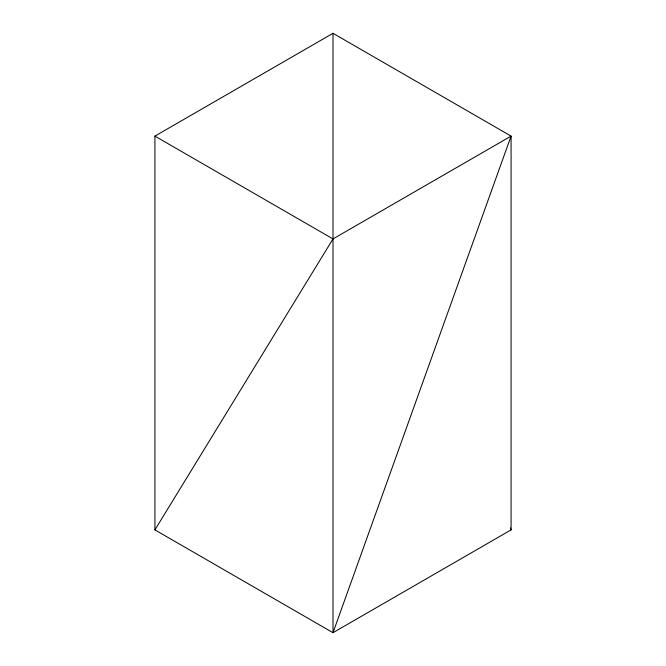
<?xml version="1.0" encoding="UTF-8"?>
<svg xmlns="http://www.w3.org/2000/svg" width="666" height="666" viewBox="0 0 666 666"><rect width="100%" height="100%" fill="white"/><g stroke="black" fill="none" stroke-linecap="round" stroke-linejoin="round"><path stroke-width="1" d="M154.92 529.886L333 238.928L511.08 136.114L333 632.7L333 33.3L511.08 136.114L511.08 529.886L333 632.7L154.92 529.886L154.92 136.114L333 33.3M154.92 136.114L333 238.928M510.381 527.93L511.08 529.886"/></g></svg>
